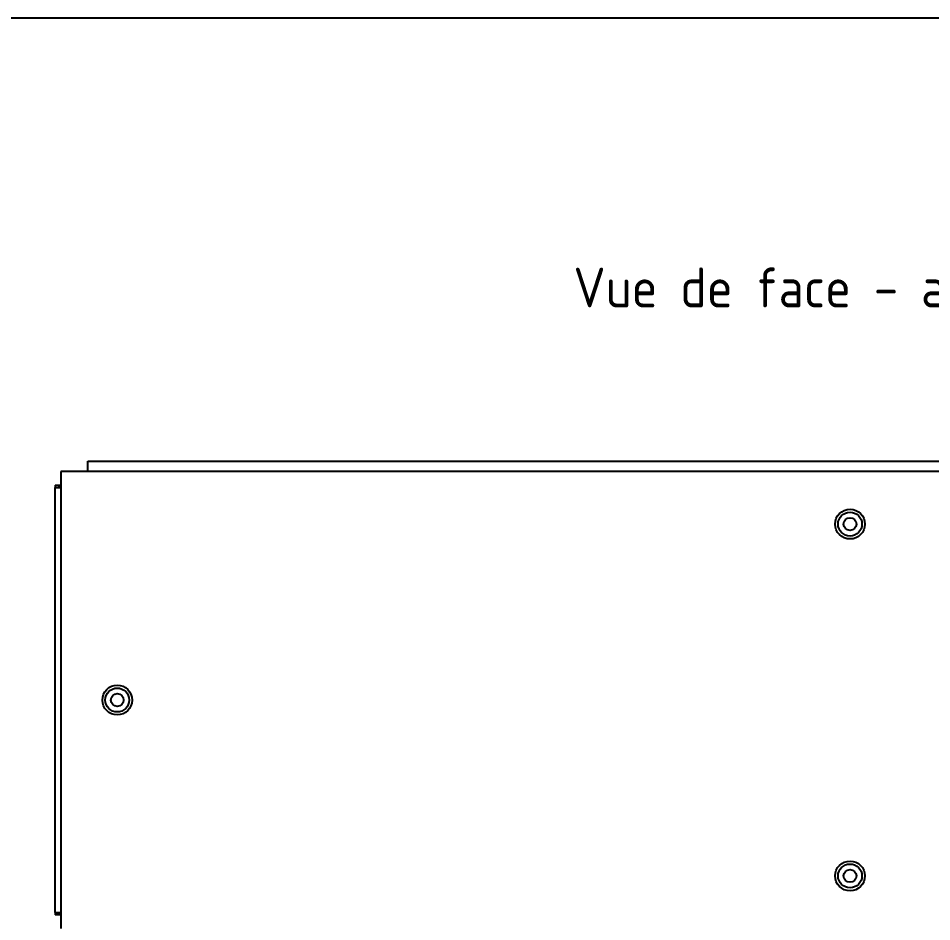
# Model space of a CAD drawing. Header units: millimetres. Extents: x 0 to 69574, y -5 to 41746.
# Drawn here: x 38987 to 39561, y 16772 to 17340 of the extents above; entities that cross this region are included whole.
import ezdxf
from ezdxf.enums import TextEntityAlignment as Align

# ---------------------------------------------------------------- set-up
doc = ezdxf.new("R2010")
doc.units = ezdxf.units.MM
doc.layers.add('! NO PLOT !', color=7, linetype='Continuous', true_color=0xff75dd, plot=False)
doc.layers.add('000-PI-ORMAR', color=2, linetype='Continuous')
doc.styles.add('PI0', font='isocpeur.ttf', dxfattribs={"width": 0.9})

# ---------------------------------------------------------------- blocks, each defined once
blk = doc.blocks.new('SE_krov_300mm')
at = {"layer": '000-PI-ORMAR'}
for p, q in [((-468, 300), (-444.5, 300)), ((-468, 299.5), (-468, 300)), ((-468, 293.5), (-468, 299.5)), ((-444.5, 300), (488.5, 300)), ((-485, 293.5), (-485, 6.5)), ((507, 293.5), (-485, 293.5)), ((-488.75, 283.5), (-485, 283.5)), ((-488.75, 283.5), (-488.75, 16.5)), ((-488.5, 285), (-485, 285)), ((-488.5, 285), (-488.5, 283.5)), ((-486, 283.5), (-486, 285)), ((-488.75, 16.5), (-485, 16.5)), ((-488.5, 16.5), (-488.5, 15)), ((-485, 15), (-488.5, 15)), ((-486, 16.5), (-486, 15))]:
    blk.add_line(p, q, dxfattribs=at)
for centre, radius in [((11, 260.5), 9.36), ((11, 260.5), 7.5), ((11, 260.5), 4), ((-449.5, 150), 9.36), ((-449.5, 150), 9.36), ((-449.5, 150), 7.5), ((-449.5, 150), 4), ((11, 39.5), 9.36), ((11, 39.5), 7.5), ((11, 39.5), 4)]:
    blk.add_circle(centre, radius, dxfattribs=at)

msp = doc.modelspace()

# ---------------------------------------------------------------- linework, layer by layer
at = {"layer": '! NO PLOT !', "ltscale": 0.25}
msp.add_lwpolyline([(37984.324, 17339.576), (37984.324, 14139.576), (41051.871, 14139.576), (41051.871, 16124.741), (42576.324, 16124.741), (42576.324, 17339.576), (37984.324, 17339.576)], dxfattribs=at)

# ---------------------------------------------------------------- block references
msp.add_blockref('SE_krov_300mm', (39498.672, 16761.404))

# ---------------------------------------------------------------- texts
at = {"layer": '! NO PLOT !', "style": 'PI0', "width": 0.9}
msp.add_text('Vue de face - avec porte', height=25, dxfattribs=at).set_placement((39519.753, 17166.792), align=Align.MIDDLE)

doc.saveas('drawing.dxf')
